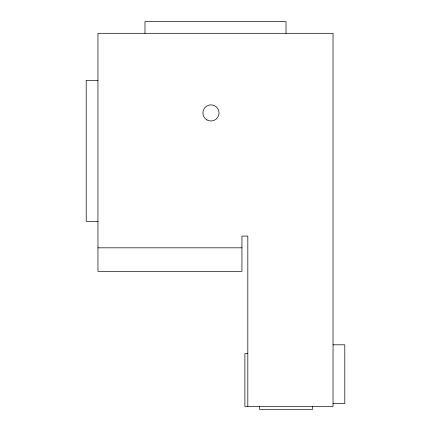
<?xml version="1.0" encoding="UTF-8"?>
<svg xmlns="http://www.w3.org/2000/svg" width="431" height="431" viewBox="0 0 431 431"><rect width="100%" height="100%" fill="white"/><g stroke="black" fill="none" stroke-linecap="round" stroke-linejoin="round"><path stroke-width="0.65" d="M97.956 80.322L86.2 80.322L86.2 221.378L97.956 221.378M97.956 247.825L241.947 247.825M333.044 344.8L344.8 344.8L344.8 403.572L333.044 403.572M247.825 353.614L244.889 353.614L244.889 406.514L333.044 406.514L333.044 33.306L97.956 33.306L97.956 271.336L241.947 271.336L241.947 236.069L247.825 236.069L247.825 406.514M312.475 406.514L312.475 409.45L259.581 409.45L259.581 406.514M286.028 33.306L286.028 21.55L144.972 21.55L144.972 33.306M206.945 119.926A8.07 8.07 0 0 0 219.056 112.933A8.07 8.07 0 0 0 206.945 105.94A8.07 8.07 0 0 0 206.945 119.926"/></g></svg>
